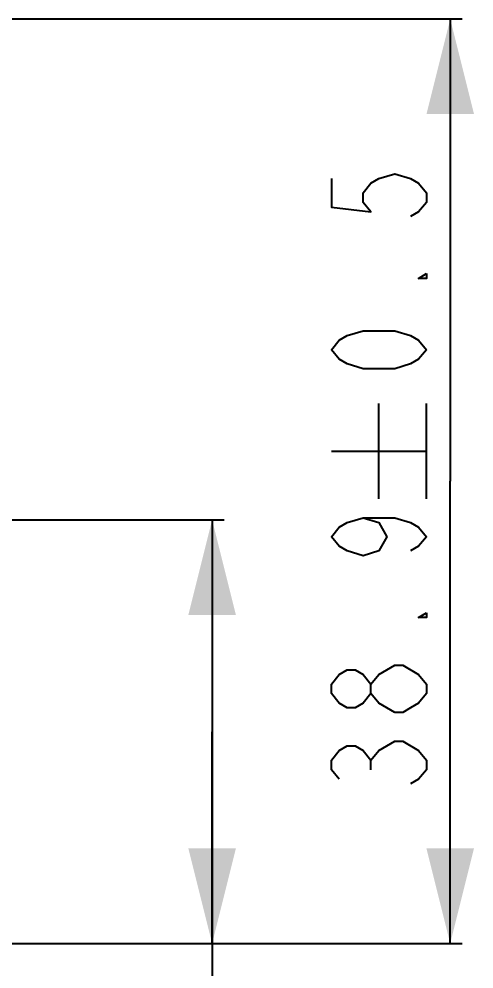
# Model space of a CAD drawing. Header units: millimetres. Extents: x 15 to 418, y 12 to 300.
# Drawn here: x 184.5 to 203.64, y 55.29 to 95.26 of the extents above; entities that cross this region are included whole.
import ezdxf

# ---------------------------------------------------------------- set-up
doc = ezdxf.new("R2010")
doc.units = ezdxf.units.MM
doc.header["$LTSCALE"] = 23.1
doc.layers.get('0').update_dxf_attribs({"linetype": 'CONTINUOUS'})
doc.styles.get("Standard").update_dxf_attribs({"font": 'txt', "width": 0.8})
doc.dimstyles.new('DIMSTYLE_1', dxfattribs={"dimtxt": 4, "dimasz": 4, "dimexe": 0.5, "dimexo": 0.0625, "dimgap": 1, "dimtad": 0, "dimtih": 1, "dimtoh": 1, "dimdec": 1, "dimdsep": 46, "dimtxsty": 'Standard', "dimblk": '_FILLED', "dimblk1": '_FILLED', "dimblk2": '_FILLED', "dimcen": 0.09, "dimadec": 0, "dimazin": 0, "dimtol": 1, "dimtp": 0.5, "dimtm": 0.5, "dimtfac": 1, "dimtdec": 1, "dimtofl": 0, "dimtmove": 0, "dimatfit": 3, "dimldrblk": '_FILLED', "dimfxl": 0, "dimtolj": 1, "dimarcsym": 0})

# ---------------------------------------------------------------- blocks, each defined once
blk = doc.blocks.new('_FILLED')
at = {"color": 0, "linetype": 'ByBlock'}
blk.add_solid([(0, 0), (-1, 0.25), (-1, -0.25)], dxfattribs=at)
blk = doc.blocks.new('*D1')
at = {"color": 2, "linetype": 'Continuous', "transparency": 16777216}
for p, q in [((162.164, 95.259), (203.143, 95.259)), ((202.643, 95.259), (202.643, 75.813)), ((202.643, 56.367), (202.643, 75.813)), ((184.164, 56.367), (203.143, 56.367))]:
    blk.add_line(p, q, dxfattribs=at)
at = {"color": 2, "linetype": 'Continuous', "transparency": 16777216, "xscale": 4, "yscale": 4, "zscale": 4}
for p, rotation in [((202.643, 95.259), 90), ((202.643, 56.367), 270)]:
    blk.add_blockref('_FILLED', p, dxfattribs=dict(at, rotation=rotation))
blk = doc.blocks.new('*D2')
at = {"color": 2, "linetype": 'Continuous', "transparency": 16777216}
for p, q in [((182.163, 74.189), (193.128, 74.189)), ((192.628, 74.189), (192.628, 65.278)), ((192.628, 56.367), (192.628, 65.278)), ((192.628, 65.278), (192.628, 26.773)), ((184.164, 56.367), (193.128, 56.367))]:
    blk.add_line(p, q, dxfattribs=at)
at = {"color": 2, "linetype": 'Continuous', "transparency": 16777216, "xscale": 4, "yscale": 4, "zscale": 4}
for p, rotation in [((192.628, 74.189), 90), ((192.628, 56.367), 270)]:
    blk.add_blockref('_FILLED', p, dxfattribs=dict(at, rotation=rotation))

msp = doc.modelspace()

# ---------------------------------------------------------------- linework, layer by layer
at = {"color": 2, "linetype": 'Continuous'}
for p, q in [((199.643, 75.08), (199.643, 79.08)), ((201.643, 75.08), (201.643, 79.08)), ((197.643, 77.08), (201.643, 77.08)), ((199.309, 63.68), (199.309, 64.08))]:
    msp.add_line(p, q, dxfattribs=at)
for points in [[(197.643, 88.546), (197.643, 87.346), (199.309, 87.146), (198.976, 87.546), (198.976, 87.946), (199.309, 88.346), (199.643, 88.546), (200.309, 88.746), (200.976, 88.546), (201.309, 88.346), (201.643, 87.946), (201.643, 87.546), (201.309, 87.146), (200.976, 86.946)], [(201.643, 84.546), (201.643, 84.346), (201.309, 84.346), (201.643, 84.546)], [(201.643, 81.346), (201.309, 80.946), (200.976, 80.746), (200.309, 80.546), (198.976, 80.546), (198.309, 80.746), (197.976, 80.946), (197.643, 81.346), (197.976, 81.746), (198.309, 81.946), (198.976, 82.146), (200.309, 82.146), (200.976, 81.946), (201.309, 81.746), (201.643, 81.346)], [(198.976, 74.28), (199.643, 74.08), (199.976, 73.48), (199.643, 72.88), (198.976, 72.68), (198.309, 72.88), (197.976, 73.08), (197.643, 73.48), (197.976, 73.88), (198.309, 74.08), (198.976, 74.28), (200.309, 74.28), (200.976, 74.08), (201.309, 73.88), (201.643, 73.48), (201.309, 73.08), (200.976, 72.88)], [(201.643, 70.28), (201.643, 70.08), (201.309, 70.08), (201.643, 70.28)], [(200.309, 66.08), (199.643, 66.48), (199.309, 66.88), (199.309, 67.28), (199.643, 67.68), (199.976, 67.88), (200.309, 68.08), (200.643, 68.08), (201.309, 67.68)], [(199.309, 66.88), (198.976, 66.48), (198.643, 66.28), (198.309, 66.28), (197.976, 66.48), (197.643, 66.88), (197.643, 67.28), (197.976, 67.68), (198.309, 67.88), (198.643, 67.88), (198.976, 67.68), (199.309, 67.28)], [(201.309, 67.68), (201.643, 67.28), (201.643, 66.88)], [(201.643, 66.88), (201.309, 66.48), (200.976, 66.28), (200.643, 66.08), (200.309, 66.08)], [(197.976, 63.28), (197.643, 63.68), (197.643, 64.08), (197.976, 64.48), (198.309, 64.68), (198.643, 64.68), (198.976, 64.48), (199.309, 64.08), (199.643, 64.48), (199.976, 64.68), (200.309, 64.88), (200.643, 64.88), (201.309, 64.48)], [(201.309, 64.48), (201.643, 64.08), (201.643, 63.68), (201.309, 63.28), (200.976, 63.08)]]:
    msp.add_lwpolyline(points, dxfattribs=at)

# ---------------------------------------------------------------- dimensions: what is measured, and where the dimension line sits
for base, p1, picture, middle in [((202.643, 56.367), (162.101, 95.259), '*D1', (202.643, 62.28)), ((192.628, 56.367), (182.101, 74.189), '*D2', (192.628, 26.773))]:
    dim = msp.add_linear_dim(base=base, p1=p1, p2=(184.101, 56.367), angle=270, dimstyle='DIMSTYLE_1', override={"dimtad": 1, "dimtih": 0, "dimtoh": 0}, dxfattribs=at)
    dim.commit()
    dim.dimension.update_dxf_attribs({"geometry": picture, "text_midpoint": middle, "dimtype": 160})

doc.saveas('drawing.dxf')
